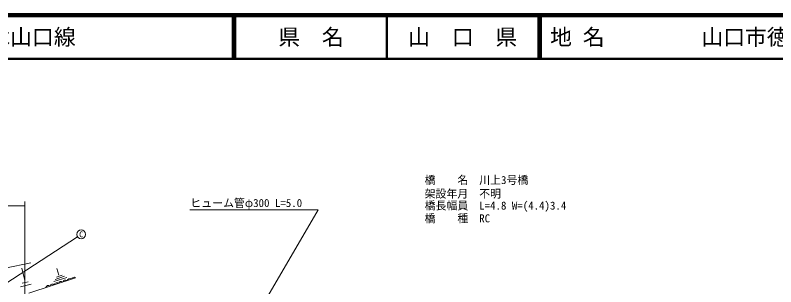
# Model space of a CAD drawing. Units: millimetres, scale not verified. Extents: x 40000 to 680000, y 20000 to 380000.
# Drawn here: x 247887 to 422078, y 317805 to 380000 of the extents above; entities that cross this region are included whole.
import ezdxf
from ezdxf.enums import TextEntityAlignment as Align

# ---------------------------------------------------------------- set-up
doc = ezdxf.new("R2010")
doc.units = ezdxf.units.MM
doc.header["$LTSCALE"] = 1000
doc.linetypes.add('DASHED', pattern=[7.5, 6, -1.5])
for name, color, linetype, lineweight in [('M-BGD', 7, 'Continuous', 13), ('M-BGD-EXST', 7, 'Continuous', 13), ('M-STR-HTXT', 7, 'Continuous', 13), ('M-TTL', 2, 'Continuous', 140), ('M-TTL-LINE', 7, 'Continuous', 50)]:
    doc.layers.add(name, color=color, linetype=linetype, lineweight=lineweight)
doc.layers.add('M-TTL-TXT', color=7, linetype='Continuous')
doc.styles.add('ＭＳ ゴシック', font='')
doc.styles.get('ＭＳ ゴシック').set_extended_font_data('MS Gothic')

msp = doc.modelspace()

# ---------------------------------------------------------------- linework, layer by layer
at = {"layer": 'M-BGD', "linetype": 'DASHED'}
msp.add_line((251461, 323283), (236642, 320181), dxfattribs=at)
at = {"layer": 'M-BGD'}
for p, q in [((250053, 319277), (249382, 322105)), ((257881, 320488), (257382, 322007)), ((250887, 318969), (249443, 318642)), ((250982, 316364), (261722, 319841)), ((259727, 319965), (256701, 318986)), ((259170, 320205), (257009, 319506)), ((258613, 320445), (257316, 320025)), ((251536, 318371), (249130, 317826))]:
    msp.add_line(p, q, dxfattribs=at)
for centre in [(258393, 318460), (259370, 318776), (260346, 319092), (261322, 319408), (255465, 317512), (256441, 317828), (257417, 318144)]:
    msp.add_arc(centre, 589, 47.31404, 168.56957, dxfattribs=at)
at = {"layer": 'M-BGD-EXST'}
msp.add_line((229832, 308205), (262156, 329270), dxfattribs=at)
msp.add_circle((262994, 329816), 1000, dxfattribs=at)
at = {"layer": 'M-STR-HTXT'}
for p, q in [((224115, 336353), (250083, 336353)), ((250083, 300978), (250083, 337353)), ((317252, 335428), (287132, 283748)), ((287858, 335428), (317252, 335428))]:
    msp.add_line(p, q, dxfattribs=at)
at = {"layer": 'M-TTL'}
msp.add_line((680000, 380000), (40000, 380000), dxfattribs=at)
at = {"layer": 'M-TTL-LINE'}
for p, q in [((297750, 380000), (297750, 370000)), ((298250, 380000), (298250, 370000)), ((333000, 380000), (333000, 370000)), ((367750, 380000), (367750, 370000)), ((368250, 380000), (368250, 370000)), ((40000, 370000), (680000, 370000))]:
    msp.add_line(p, q, dxfattribs=at)

# ---------------------------------------------------------------- texts
at = {"layer": 'M-BGD-EXST', "style": 'ＭＳ ゴシック'}
msp.add_text('C', height=1320, dxfattribs=at).set_placement((262994, 329816), align=Align.MIDDLE_CENTER)
at = {"layer": 'M-STR-HTXT', "style": 'ＭＳ ゴシック'}
for s, p in [('橋\u3000\u3000名\u3000川上3号橋', (341649, 340789)), ('橋長幅員\u3000L=4.8 W=(4.4)3.4', (341649, 334935)), ('橋\u3000\u3000種\u3000RC', (341649, 332007))]:
    msp.add_text(s, height=1833, dxfattribs=at).set_placement(p, align=Align.BOTTOM_LEFT)
for s, p in [('架設年月\u3000不明', (350399, 339112)), ('ヒューム管φ300 L=5.0', (300792, 336994))]:
    msp.add_text(s, height=1833, dxfattribs=at).set_placement(p, align=Align.MIDDLE_CENTER)
at = {"layer": 'M-TTL-TXT', "style": 'ＭＳ ゴシック'}
for s, p in [('一般県道柿木山口線', (216734, 375000)), ('地 名', (370380, 375000)), ('山口市徳地柚木', (405024, 375000))]:
    msp.add_text(s, height=3666, dxfattribs=at).set_placement(p, align=Align.MIDDLE_LEFT)
for s, p in [('県\u3000名', (315625, 375000)), ('山\u3000口\u3000県', (350375, 375000))]:
    msp.add_text(s, height=3666, dxfattribs=at).set_placement(p, align=Align.MIDDLE_CENTER)

doc.saveas('drawing.dxf')
